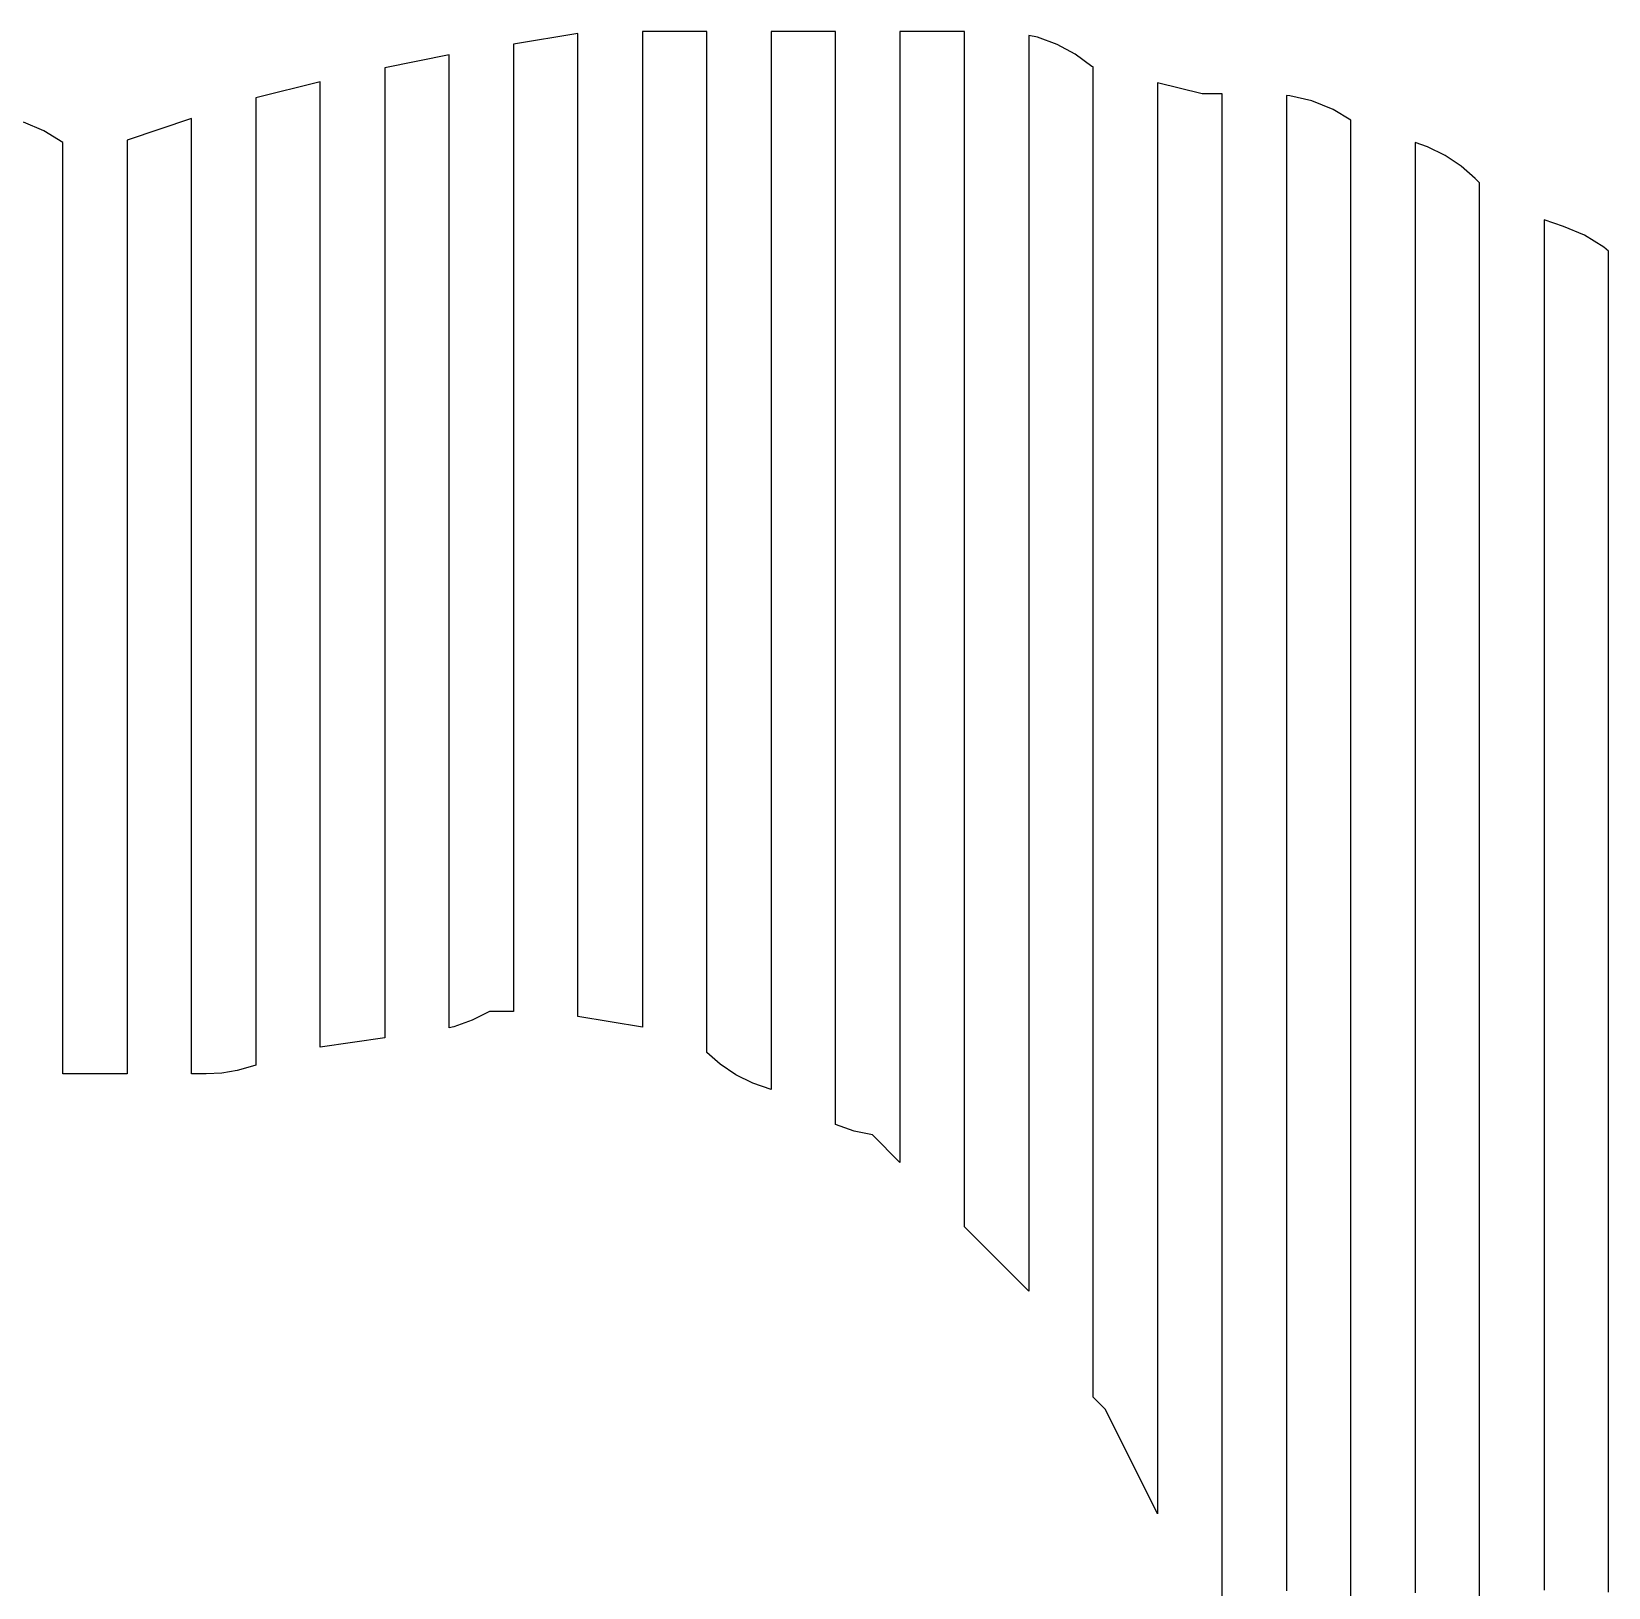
# Model space of a CAD drawing. Header units: millimetres. Extents: x -6 to 1890, y -8 to 898.
# Drawn here: x 1391.6 to 1489.6, y 768.2 to 864.8 of the extents above; entities that cross this region are included whole.
import ezdxf

# ---------------------------------------------------------------- set-up
doc = ezdxf.new("R2010")
doc.units = ezdxf.units.MM
doc.layers.add('PASSADAS_COMPLETAS', color=1, linetype='CONTINUOUS')
doc.layers.add('PECAS_2D', color=3, linetype='CONTINUOUS')

msp = doc.modelspace()

# ---------------------------------------------------------------- linework, layer by layer
at = {"layer": 'PASSADAS_COMPLETAS'}
for points in [[(1465.578, 764.274), (1465.578, 774.584), (1465.578, 775.872), (1465.578, 777.161), (1465.578, 778.45), (1465.578, 779.739), (1465.578, 781.027), (1465.578, 783.605), (1465.578, 784.893), (1465.578, 786.182), (1465.578, 787.471), (1465.578, 791.337), (1465.578, 795.203), (1465.578, 796.492), (1465.578, 797.781), (1465.578, 800.358), (1465.578, 801.647), (1465.578, 804.224), (1465.578, 806.802), (1465.578, 808.091), (1465.578, 810.668), (1465.578, 811.957), (1465.578, 813.246), (1465.578, 815.823), (1465.578, 817.112), (1465.578, 818.401), (1465.578, 819.689), (1465.578, 820.978), (1465.578, 823.555), (1465.578, 824.844), (1465.578, 827.422), (1465.578, 828.71), (1465.578, 829.999), (1465.578, 831.288), (1465.578, 833.865), (1465.578, 836.443), (1465.578, 840.309), (1465.578, 842.886), (1465.578, 845.464), (1465.578, 848.041), (1465.578, 850.619), (1465.578, 853.196), (1465.578, 854.485), (1465.578, 855.774), (1465.578, 860.929), (1464.354, 860.929), (1461.578, 861.623), (1461.578, 856.47), (1461.578, 855.182), (1461.578, 852.606), (1461.578, 850.03), (1461.578, 847.454), (1461.578, 844.878), (1461.578, 842.302), (1461.578, 839.726), (1461.578, 835.861), (1461.578, 833.285), (1461.578, 830.709), (1461.578, 829.421), (1461.578, 828.133), (1461.578, 826.845), (1461.578, 825.557), (1461.578, 824.269), (1461.578, 822.981), (1461.578, 820.405), (1461.578, 819.116), (1461.578, 817.828), (1461.578, 816.54), (1461.578, 815.252), (1461.578, 813.964), (1461.578, 811.388), (1461.578, 810.1), (1461.578, 807.524), (1461.578, 804.948), (1461.578, 802.372), (1461.578, 801.084), (1461.578, 797.219), (1461.578, 794.643), (1461.578, 793.355), (1461.578, 792.067), (1461.578, 790.779), (1461.578, 789.491), (1461.578, 788.203), (1461.578, 786.915), (1461.578, 785.627), (1461.578, 784.339), (1461.578, 783.051), (1461.578, 772.746), (1458.34, 779.223), (1457.578, 779.984), (1457.578, 790.314), (1457.578, 791.605), (1457.578, 792.897), (1457.578, 794.188), (1457.578, 796.77), (1457.578, 798.061), (1457.578, 800.644), (1457.578, 801.935), (1457.578, 803.226), (1457.578, 804.518), (1457.578, 805.809), (1457.578, 808.391), (1457.578, 809.682), (1457.578, 810.974), (1457.578, 813.556), (1457.578, 814.847), (1457.578, 816.139), (1457.578, 818.721), (1457.578, 820.012), (1457.578, 822.595), (1457.578, 823.886), (1457.578, 826.468), (1457.578, 827.76), (1457.578, 829.051), (1457.578, 830.342), (1457.578, 832.924), (1457.578, 834.216), (1457.578, 835.507), (1457.578, 836.798), (1457.578, 838.089), (1457.578, 840.672), (1457.578, 843.254), (1457.578, 845.837), (1457.578, 848.419), (1457.578, 851.002), (1457.578, 853.584), (1457.578, 856.167), (1457.578, 857.458), (1457.578, 862.623), (1457.488, 862.645), (1456.467, 863.396), (1455.334, 864.005), (1454.121, 864.45), (1453.578, 864.566), (1453.578, 858.066), (1453.578, 856.766), (1453.578, 854.167), (1453.578, 851.567), (1453.578, 848.967), (1453.578, 846.367), (1453.578, 843.767), (1453.578, 841.167), (1453.578, 839.867), (1453.578, 837.267), (1453.578, 835.967), (1453.578, 834.667), (1453.578, 832.068), (1453.578, 829.468), (1453.578, 828.168), (1453.578, 825.568), (1453.578, 824.268), (1453.578, 822.968), (1453.578, 821.668), (1453.578, 817.768), (1453.578, 816.468), (1453.578, 815.168), (1453.578, 813.868), (1453.578, 812.568), (1453.578, 811.268), (1453.578, 809.969), (1453.578, 808.669), (1453.578, 806.069), (1453.578, 804.769), (1453.578, 802.169), (1453.578, 799.569), (1453.578, 798.269), (1453.578, 796.969), (1453.578, 795.669), (1453.578, 794.369), (1453.578, 786.57), (1449.578, 790.57), (1449.578, 798.384), (1449.578, 799.686), (1449.578, 800.989), (1449.578, 802.291), (1449.578, 803.594), (1449.578, 804.896), (1449.578, 806.198), (1449.578, 807.501), (1449.578, 808.803), (1449.578, 811.408), (1449.578, 812.71), (1449.578, 815.315), (1449.578, 816.618), (1449.578, 819.222), (1449.578, 820.525), (1449.578, 821.827), (1449.578, 823.13), (1449.578, 824.432), (1449.578, 825.734), (1449.578, 827.037), (1449.578, 828.339), (1449.578, 829.642), (1449.578, 830.944), (1449.578, 832.246), (1449.578, 833.549), (1449.578, 834.851), (1449.578, 836.154), (1449.578, 837.456), (1449.578, 838.758), (1449.578, 840.061), (1449.578, 841.363), (1449.578, 843.968), (1449.578, 847.875), (1449.578, 850.48), (1449.578, 853.085), (1449.578, 855.69), (1449.578, 856.992), (1449.578, 858.295), (1449.578, 864.807), (1445.578, 864.807), (1445.578, 858.303), (1445.578, 854.401), (1445.578, 851.8), (1445.578, 849.198), (1445.578, 846.597), (1445.578, 843.996), (1445.578, 842.695), (1445.578, 841.394), (1445.578, 840.094), (1445.578, 838.793), (1445.578, 837.492), (1445.578, 836.191), (1445.578, 834.891), (1445.578, 833.59), (1445.578, 832.289), (1445.578, 829.688), (1445.578, 827.087), (1445.578, 825.786), (1445.578, 824.485), (1445.578, 823.185), (1445.578, 821.884), (1445.578, 820.583), (1445.578, 819.283), (1445.578, 817.982), (1445.578, 815.38), (1445.578, 814.08), (1445.578, 811.478), (1445.578, 810.178), (1445.578, 808.877), (1445.578, 807.576), (1445.578, 806.276), (1445.578, 804.975), (1445.578, 803.674), (1445.578, 802.374), (1445.578, 801.073), (1445.578, 794.57), (1443.863, 796.284), (1442.724, 796.52), (1441.578, 796.922), (1441.578, 802.144), (1441.578, 803.449), (1441.578, 804.755), (1441.578, 806.06), (1441.578, 807.366), (1441.578, 808.671), (1441.578, 809.977), (1441.578, 811.282), (1441.578, 812.588), (1441.578, 813.893), (1441.578, 815.199), (1441.578, 816.504), (1441.578, 817.81), (1441.578, 819.115), (1441.578, 820.421), (1441.578, 823.031), (1441.578, 824.337), (1441.578, 826.948), (1441.578, 828.253), (1441.578, 829.559), (1441.578, 830.864), (1441.578, 832.17), (1441.578, 833.475), (1441.578, 834.781), (1441.578, 836.086), (1441.578, 837.392), (1441.578, 838.697), (1441.578, 840.003), (1441.578, 841.308), (1441.578, 843.919), (1441.578, 845.224), (1441.578, 847.835), (1441.578, 850.446), (1441.578, 853.057), (1441.578, 855.668), (1441.578, 858.279), (1441.578, 859.585), (1441.578, 864.807), (1437.578, 864.807), (1437.578, 859.653), (1437.578, 858.365), (1437.578, 857.076), (1437.578, 854.5), (1437.578, 851.923), (1437.578, 848.058), (1437.578, 845.481), (1437.578, 844.193), (1437.578, 842.905), (1437.578, 841.616), (1437.578, 840.328), (1437.578, 839.04), (1437.578, 837.751), (1437.578, 836.463), (1437.578, 835.174), (1437.578, 833.886), (1437.578, 832.598), (1437.578, 830.021), (1437.578, 828.733), (1437.578, 826.156), (1437.578, 824.868), (1437.578, 822.291), (1437.578, 821.003), (1437.578, 818.426), (1437.578, 817.138), (1437.578, 815.849), (1437.578, 813.273), (1437.578, 811.984), (1437.578, 810.696), (1437.578, 809.407), (1437.578, 808.119), (1437.578, 806.831), (1437.578, 805.542), (1437.578, 804.254), (1437.578, 799.101), (1436.441, 799.491), (1435.382, 800.019), (1434.405, 800.677), (1433.578, 801.405), (1433.578, 805.286), (1433.578, 806.58), (1433.578, 807.874), (1433.578, 809.168), (1433.578, 810.462), (1433.578, 811.756), (1433.578, 813.05), (1433.578, 815.638), (1433.578, 816.932), (1433.578, 819.519), (1433.578, 823.401), (1433.578, 825.989), (1433.578, 827.283), (1433.578, 828.577), (1433.578, 829.871), (1433.578, 831.165), (1433.578, 832.459), (1433.578, 833.753), (1433.578, 835.047), (1433.578, 836.34), (1433.578, 837.634), (1433.578, 838.928), (1433.578, 840.222), (1433.578, 841.516), (1433.578, 842.81), (1433.578, 844.104), (1433.578, 846.692), (1433.578, 849.28), (1433.578, 851.867), (1433.578, 854.455), (1433.578, 857.043), (1433.578, 858.337), (1433.578, 859.631), (1433.578, 864.807), (1429.578, 864.807), (1429.578, 858.365), (1429.578, 857.077), (1429.578, 855.789), (1429.578, 854.501), (1429.578, 851.924), (1429.578, 849.348), (1429.578, 845.483), (1429.578, 844.195), (1429.578, 842.906), (1429.578, 841.618), (1429.578, 840.33), (1429.578, 839.042), (1429.578, 836.465), (1429.578, 835.177), (1429.578, 833.889), (1429.578, 831.312), (1429.578, 830.024), (1429.578, 828.736), (1429.578, 827.448), (1429.578, 824.871), (1429.578, 823.583), (1429.578, 821.006), (1429.578, 818.43), (1429.578, 815.854), (1429.578, 814.565), (1429.578, 813.277), (1429.578, 811.989), (1429.578, 810.701), (1429.578, 809.412), (1429.578, 808.124), (1429.578, 806.836), (1429.578, 802.971), (1425.578, 803.638), (1425.578, 807.534), (1425.578, 808.833), (1425.578, 810.132), (1425.578, 811.431), (1425.578, 812.73), (1425.578, 814.029), (1425.578, 815.328), (1425.578, 816.627), (1425.578, 817.926), (1425.578, 819.224), (1425.578, 821.822), (1425.578, 823.121), (1425.578, 824.42), (1425.578, 825.719), (1425.578, 827.018), (1425.578, 828.317), (1425.578, 829.616), (1425.578, 830.914), (1425.578, 832.213), (1425.578, 833.512), (1425.578, 834.811), (1425.578, 836.11), (1425.578, 838.708), (1425.578, 840.007), (1425.578, 841.306), (1425.578, 842.604), (1425.578, 843.903), (1425.578, 845.202), (1425.578, 846.501), (1425.578, 847.8), (1425.578, 850.398), (1425.578, 852.996), (1425.578, 854.294), (1425.578, 855.593), (1425.578, 856.892), (1425.578, 858.191), (1425.578, 864.686), (1421.578, 864.022), (1421.578, 857.492), (1421.578, 856.186), (1421.578, 854.88), (1421.578, 853.575), (1421.578, 852.269), (1421.578, 849.657), (1421.578, 847.045), (1421.578, 845.739), (1421.578, 844.433), (1421.578, 843.127), (1421.578, 841.821), (1421.578, 840.516), (1421.578, 839.21), (1421.578, 837.904), (1421.578, 836.598), (1421.578, 835.292), (1421.578, 833.986), (1421.578, 832.68), (1421.578, 831.374), (1421.578, 830.068), (1421.578, 828.763), (1421.578, 827.457), (1421.578, 826.151), (1421.578, 824.845), (1421.578, 823.539), (1421.578, 822.233), (1421.578, 820.927), (1421.578, 819.621), (1421.578, 818.315), (1421.578, 817.009), (1421.578, 815.703), (1421.578, 814.398), (1421.578, 813.092), (1421.578, 811.786), (1421.578, 810.48), (1421.578, 809.174), (1421.578, 807.868), (1421.578, 803.95), (1420.082, 803.95), (1419.011, 803.402), (1417.871, 802.998), (1417.578, 802.936), (1417.578, 806.792), (1417.578, 808.078), (1417.578, 809.363), (1417.578, 810.649), (1417.578, 811.934), (1417.578, 813.219), (1417.578, 814.505), (1417.578, 815.79), (1417.578, 817.076), (1417.578, 818.361), (1417.578, 819.647), (1417.578, 820.932), (1417.578, 822.218), (1417.578, 823.503), (1417.578, 824.788), (1417.578, 827.359), (1417.578, 828.645), (1417.578, 829.93), (1417.578, 831.216), (1417.578, 832.501), (1417.578, 833.786), (1417.578, 835.072), (1417.578, 836.357), (1417.578, 837.643), (1417.578, 838.928), (1417.578, 840.214), (1417.578, 841.499), (1417.578, 842.785), (1417.578, 844.07), (1417.578, 845.355), (1417.578, 846.641), (1417.578, 847.926), (1417.578, 850.497), (1417.578, 851.783), (1417.578, 853.068), (1417.578, 854.353), (1417.578, 855.639), (1417.578, 856.924), (1417.578, 863.352), (1413.578, 862.553), (1413.578, 856.143), (1413.578, 854.862), (1413.578, 853.58), (1413.578, 852.298), (1413.578, 851.016), (1413.578, 848.452), (1413.578, 847.17), (1413.578, 845.888), (1413.578, 844.606), (1413.578, 843.325), (1413.578, 842.043), (1413.578, 839.479), (1413.578, 838.197), (1413.578, 836.915), (1413.578, 835.633), (1413.578, 834.351), (1413.578, 833.069), (1413.578, 831.788), (1413.578, 830.506), (1413.578, 829.224), (1413.578, 826.66), (1413.578, 824.096), (1413.578, 820.251), (1413.578, 818.969), (1413.578, 817.687), (1413.578, 816.405), (1413.578, 815.123), (1413.578, 813.841), (1413.578, 812.559), (1413.578, 811.277), (1413.578, 809.995), (1413.578, 808.714), (1413.578, 807.432), (1413.578, 802.304), (1409.578, 801.733), (1409.578, 806.946), (1409.578, 808.25), (1409.578, 809.553), (1409.578, 810.857), (1409.578, 812.16), (1409.578, 813.464), (1409.578, 814.767), (1409.578, 817.374), (1409.578, 819.981), (1409.578, 821.284), (1409.578, 823.891), (1409.578, 826.498), (1409.578, 827.801), (1409.578, 829.105), (1409.578, 830.408), (1409.578, 831.712), (1409.578, 833.015), (1409.578, 834.318), (1409.578, 835.622), (1409.578, 836.925), (1409.578, 838.229), (1409.578, 839.532), (1409.578, 842.139), (1409.578, 843.443), (1409.578, 844.746), (1409.578, 846.049), (1409.578, 847.353), (1409.578, 848.656), (1409.578, 849.96), (1409.578, 851.263), (1409.578, 852.567), (1409.578, 853.87), (1409.578, 855.173), (1409.578, 861.69), (1405.578, 860.69), (1405.578, 854.16), (1405.578, 852.854), (1405.578, 851.548), (1405.578, 850.242), (1405.578, 848.936), (1405.578, 847.63), (1405.578, 846.324), (1405.578, 845.018), (1405.578, 843.712), (1405.578, 842.406), (1405.578, 841.1), (1405.578, 839.794), (1405.578, 838.488), (1405.578, 835.876), (1405.578, 834.57), (1405.578, 833.264), (1405.578, 831.958), (1405.578, 830.652), (1405.578, 829.346), (1405.578, 828.04), (1405.578, 826.734), (1405.578, 825.427), (1405.578, 824.121), (1405.578, 821.509), (1405.578, 820.203), (1405.578, 817.591), (1405.578, 814.979), (1405.578, 813.673), (1405.578, 812.367), (1405.578, 811.061), (1405.578, 809.755), (1405.578, 808.449), (1405.578, 807.143), (1405.578, 805.837), (1405.578, 800.613), (1405.358, 800.54), (1404.419, 800.281), (1403.454, 800.125), (1402.481, 800.073), (1401.578, 800.073), (1401.578, 803.942), (1401.578, 805.231), (1401.578, 806.521), (1401.578, 807.811), (1401.578, 809.1), (1401.578, 810.39), (1401.578, 811.68), (1401.578, 812.969), (1401.578, 814.259), (1401.578, 815.548), (1401.578, 816.838), (1401.578, 818.128), (1401.578, 819.417), (1401.578, 820.707), (1401.578, 821.997), (1401.578, 824.576), (1401.578, 825.866), (1401.578, 827.155), (1401.578, 828.445), (1401.578, 831.024), (1401.578, 832.314), (1401.578, 834.893), (1401.578, 836.183), (1401.578, 837.473), (1401.578, 838.762), (1401.578, 840.052), (1401.578, 841.341), (1401.578, 842.631), (1401.578, 843.921), (1401.578, 845.21), (1401.578, 846.5), (1401.578, 847.79), (1401.578, 849.079), (1401.578, 850.369), (1401.578, 851.659), (1401.578, 852.948), (1401.578, 859.397), (1397.578, 858.063), (1397.578, 851.62), (1397.578, 850.331), (1397.578, 849.042), (1397.578, 847.754), (1397.578, 846.465), (1397.578, 845.176), (1397.578, 843.888), (1397.578, 842.599), (1397.578, 841.31), (1397.578, 840.022), (1397.578, 838.733), (1397.578, 837.444), (1397.578, 836.156), (1397.578, 834.867), (1397.578, 833.578), (1397.578, 832.29), (1397.578, 831.001), (1397.578, 829.712), (1397.578, 828.424), (1397.578, 825.846), (1397.578, 823.269), (1397.578, 821.98), (1397.578, 819.403), (1397.578, 816.825), (1397.578, 814.248), (1397.578, 811.671), (1397.578, 810.382), (1397.578, 809.093), (1397.578, 807.805), (1397.578, 806.516), (1397.578, 805.227), (1397.578, 803.939), (1397.578, 800.073), (1393.578, 800.073), (1393.578, 803.929), (1393.578, 805.215), (1393.578, 806.5), (1393.578, 807.786), (1393.578, 809.071), (1393.578, 810.357), (1393.578, 811.642), (1393.578, 812.928), (1393.578, 814.213), (1393.578, 815.499), (1393.578, 816.784), (1393.578, 818.07), (1393.578, 820.641), (1393.578, 821.926), (1393.578, 823.212), (1393.578, 824.497), (1393.578, 825.783), (1393.578, 827.069), (1393.578, 828.354), (1393.578, 829.64), (1393.578, 830.925), (1393.578, 832.211), (1393.578, 833.496), (1393.578, 834.782), (1393.578, 837.353), (1393.578, 838.638), (1393.578, 841.209), (1393.578, 842.495), (1393.578, 843.78), (1393.578, 845.066), (1393.578, 846.351), (1393.578, 847.637), (1393.578, 848.922), (1393.578, 850.208), (1393.578, 857.921), (1392.398, 858.642), (1391.14, 859.169)], [(1473.578, 766.536), (1473.578, 769.113), (1473.578, 770.401), (1473.578, 771.69), (1473.578, 772.978), (1473.578, 774.267), (1473.578, 775.555), (1473.578, 778.132), (1473.578, 780.709), (1473.578, 781.997), (1473.578, 783.286), (1473.578, 787.151), (1473.578, 788.439), (1473.578, 789.728), (1473.578, 792.305), (1473.578, 794.882), (1473.578, 796.17), (1473.578, 798.747), (1473.578, 801.324), (1473.578, 803.901), (1473.578, 806.477), (1473.578, 807.766), (1473.578, 809.054), (1473.578, 811.631), (1473.578, 812.92), (1473.578, 815.497), (1473.578, 816.785), (1473.578, 818.073), (1473.578, 820.65), (1473.578, 821.939), (1473.578, 824.516), (1473.578, 825.804), (1473.578, 827.092), (1473.578, 828.381), (1473.578, 830.958), (1473.578, 834.823), (1473.578, 837.4), (1473.578, 839.977), (1473.578, 842.554), (1473.578, 845.13), (1473.578, 847.707), (1473.578, 851.573), (1473.578, 852.861), (1473.578, 859.303), (1472.482, 859.964), (1471.164, 860.5), (1469.788, 860.823), (1469.578, 860.839), (1469.578, 854.39), (1469.578, 853.1), (1469.578, 850.52), (1469.578, 847.94), (1469.578, 845.36), (1469.578, 842.781), (1469.578, 838.911), (1469.578, 836.331), (1469.578, 833.752), (1469.578, 831.172), (1469.578, 828.592), (1469.578, 824.722), (1469.578, 822.143), (1469.578, 819.563), (1469.578, 816.983), (1469.578, 814.403), (1469.578, 813.114), (1469.578, 811.824), (1469.578, 809.244), (1469.578, 806.664), (1469.578, 804.084), (1469.578, 802.795), (1469.578, 801.505), (1469.578, 800.215), (1469.578, 796.345), (1469.578, 792.476), (1469.578, 789.896), (1469.578, 787.316), (1469.578, 786.026), (1469.578, 782.157), (1469.578, 780.867), (1469.578, 779.577), (1469.578, 778.287), (1469.578, 776.997), (1469.578, 775.707), (1469.578, 774.417), (1469.578, 773.127), (1469.578, 771.838), (1469.578, 770.548), (1469.578, 769.258), (1469.578, 767.968)], [(1481.578, 767.623), (1481.578, 768.914), (1481.578, 770.205), (1481.578, 771.496), (1481.578, 772.787), (1481.578, 774.078), (1481.578, 775.369), (1481.578, 776.659), (1481.578, 777.95), (1481.578, 779.241), (1481.578, 780.532), (1481.578, 784.405), (1481.578, 785.695), (1481.578, 786.986), (1481.578, 788.277), (1481.578, 789.568), (1481.578, 790.859), (1481.578, 794.731), (1481.578, 796.022), (1481.578, 799.895), (1481.578, 801.186), (1481.578, 805.058), (1481.578, 806.349), (1481.578, 807.64), (1481.578, 810.222), (1481.578, 811.513), (1481.578, 812.803), (1481.578, 815.385), (1481.578, 816.676), (1481.578, 819.258), (1481.578, 821.839), (1481.578, 825.712), (1481.578, 829.585), (1481.578, 832.166), (1481.578, 834.748), (1481.578, 837.33), (1481.578, 839.911), (1481.578, 842.493), (1481.578, 845.075), (1481.578, 847.657), (1481.578, 848.948), (1481.578, 855.402), (1481.302, 855.678), (1480.42, 856.453), (1479.429, 857.117), (1478.349, 857.651), (1477.578, 857.912), (1477.578, 850.192), (1477.578, 845.046), (1477.578, 842.472), (1477.578, 839.899), (1477.578, 837.326), (1477.578, 834.753), (1477.578, 832.179), (1477.578, 829.606), (1477.578, 827.033), (1477.578, 824.459), (1477.578, 821.886), (1477.578, 820.599), (1477.578, 818.026), (1477.578, 815.453), (1477.578, 812.88), (1477.578, 811.593), (1477.578, 810.306), (1477.578, 807.733), (1477.578, 806.446), (1477.578, 803.873), (1477.578, 802.586), (1477.578, 801.3), (1477.578, 798.727), (1477.578, 797.44), (1477.578, 796.153), (1477.578, 794.867), (1477.578, 788.433), (1477.578, 783.287), (1477.578, 782), (1477.578, 780.714), (1477.578, 779.427), (1477.578, 778.14), (1477.578, 775.567), (1477.578, 774.28), (1477.578, 772.994), (1477.578, 771.707), (1477.578, 770.421), (1477.578, 769.134), (1477.578, 767.847)], [(1489.578, 767.88), (1489.578, 769.182), (1489.578, 771.784), (1489.578, 773.086), (1489.578, 774.387), (1489.578, 776.99), (1489.578, 778.291), (1489.578, 779.593), (1489.578, 780.894), (1489.578, 782.195), (1489.578, 783.497), (1489.578, 784.798), (1489.578, 786.1), (1489.578, 787.401), (1489.578, 788.702), (1489.578, 790.004), (1489.578, 792.607), (1489.578, 796.511), (1489.578, 797.812), (1489.578, 800.415), (1489.578, 801.716), (1489.578, 805.62), (1489.578, 808.223), (1489.578, 810.826), (1489.578, 813.429), (1489.578, 817.333), (1489.578, 819.936), (1489.578, 822.538), (1489.578, 825.141), (1489.578, 827.744), (1489.578, 830.347), (1489.578, 832.949), (1489.578, 835.552), (1489.578, 838.155), (1489.578, 840.758), (1489.578, 842.059), (1489.578, 843.361), (1489.578, 851.169), (1489.285, 851.42), (1488.085, 852.161), (1486.793, 852.706), (1485.578, 853.111), (1485.578, 846.663), (1485.578, 845.373), (1485.578, 842.794), (1485.578, 840.215), (1485.578, 837.636), (1485.578, 835.057), (1485.578, 832.477), (1485.578, 829.898), (1485.578, 827.319), (1485.578, 824.74), (1485.578, 819.581), (1485.578, 815.712), (1485.578, 813.133), (1485.578, 810.554), (1485.578, 809.264), (1485.578, 806.685), (1485.578, 805.396), (1485.578, 804.106), (1485.578, 801.527), (1485.578, 797.658), (1485.578, 796.368), (1485.578, 792.499), (1485.578, 791.21), (1485.578, 787.341), (1485.578, 786.051), (1485.578, 783.472), (1485.578, 782.183), (1485.578, 779.603), (1485.578, 778.314), (1485.578, 777.024), (1485.578, 775.734), (1485.578, 774.445), (1485.578, 773.155), (1485.578, 771.866), (1485.578, 770.576), (1485.578, 769.286), (1485.578, 767.997)]]:
    msp.add_lwpolyline(points, dxfattribs=at)
at = {"layer": 'PECAS_2D'}
for points in [[(1465.578, 764.274), (1465.578, 774.584), (1465.578, 775.872), (1465.578, 777.161), (1465.578, 778.45), (1465.578, 779.739), (1465.578, 781.027), (1465.578, 783.605), (1465.578, 784.893), (1465.578, 786.182), (1465.578, 787.471), (1465.578, 791.337), (1465.578, 795.203), (1465.578, 796.492), (1465.578, 797.781), (1465.578, 800.358), (1465.578, 801.647), (1465.578, 804.224), (1465.578, 806.802), (1465.578, 808.091), (1465.578, 810.668), (1465.578, 811.957), (1465.578, 813.246), (1465.578, 815.823), (1465.578, 817.112), (1465.578, 818.401), (1465.578, 819.689), (1465.578, 820.978), (1465.578, 823.555), (1465.578, 824.844), (1465.578, 827.422), (1465.578, 828.71), (1465.578, 829.999), (1465.578, 831.288), (1465.578, 833.865), (1465.578, 836.443), (1465.578, 840.309), (1465.578, 842.886), (1465.578, 845.464), (1465.578, 848.041), (1465.578, 850.619), (1465.578, 853.196), (1465.578, 854.485), (1465.578, 855.774), (1465.578, 860.929), (1464.354, 860.929), (1461.578, 861.623), (1461.578, 856.47), (1461.578, 855.182), (1461.578, 852.606), (1461.578, 850.03), (1461.578, 847.454), (1461.578, 844.878), (1461.578, 842.302), (1461.578, 839.726), (1461.578, 835.861), (1461.578, 833.285), (1461.578, 830.709), (1461.578, 829.421), (1461.578, 828.133), (1461.578, 826.845), (1461.578, 825.557), (1461.578, 824.269), (1461.578, 822.981), (1461.578, 820.405), (1461.578, 819.116), (1461.578, 817.828), (1461.578, 816.54), (1461.578, 815.252), (1461.578, 813.964), (1461.578, 811.388), (1461.578, 810.1), (1461.578, 807.524), (1461.578, 804.948), (1461.578, 802.372), (1461.578, 801.084), (1461.578, 797.219), (1461.578, 794.643), (1461.578, 793.355), (1461.578, 792.067), (1461.578, 790.779), (1461.578, 789.491), (1461.578, 788.203), (1461.578, 786.915), (1461.578, 785.627), (1461.578, 784.339), (1461.578, 783.051), (1461.578, 772.746), (1458.34, 779.223), (1457.578, 779.984), (1457.578, 790.314), (1457.578, 791.605), (1457.578, 792.897), (1457.578, 794.188), (1457.578, 796.77), (1457.578, 798.061), (1457.578, 800.644), (1457.578, 801.935), (1457.578, 803.226), (1457.578, 804.518), (1457.578, 805.809), (1457.578, 808.391), (1457.578, 809.682), (1457.578, 810.974), (1457.578, 813.556), (1457.578, 814.847), (1457.578, 816.139), (1457.578, 818.721), (1457.578, 820.012), (1457.578, 822.595), (1457.578, 823.886), (1457.578, 826.468), (1457.578, 827.76), (1457.578, 829.051), (1457.578, 830.342), (1457.578, 832.924), (1457.578, 834.216), (1457.578, 835.507), (1457.578, 836.798), (1457.578, 838.089), (1457.578, 840.672), (1457.578, 843.254), (1457.578, 845.837), (1457.578, 848.419), (1457.578, 851.002), (1457.578, 853.584), (1457.578, 856.167), (1457.578, 857.458), (1457.578, 862.623), (1457.488, 862.645), (1456.467, 863.396), (1455.334, 864.005), (1454.121, 864.45), (1453.578, 864.566), (1453.578, 858.066), (1453.578, 856.766), (1453.578, 854.167), (1453.578, 851.567), (1453.578, 848.967), (1453.578, 846.367), (1453.578, 843.767), (1453.578, 841.167), (1453.578, 839.867), (1453.578, 837.267), (1453.578, 835.967), (1453.578, 834.667), (1453.578, 832.068), (1453.578, 829.468), (1453.578, 828.168), (1453.578, 825.568), (1453.578, 824.268), (1453.578, 822.968), (1453.578, 821.668), (1453.578, 817.768), (1453.578, 816.468), (1453.578, 815.168), (1453.578, 813.868), (1453.578, 812.568), (1453.578, 811.268), (1453.578, 809.969), (1453.578, 808.669), (1453.578, 806.069), (1453.578, 804.769), (1453.578, 802.169), (1453.578, 799.569), (1453.578, 798.269), (1453.578, 796.969), (1453.578, 795.669), (1453.578, 794.369), (1453.578, 786.57), (1449.578, 790.57), (1449.578, 798.384), (1449.578, 799.686), (1449.578, 800.989), (1449.578, 802.291), (1449.578, 803.594), (1449.578, 804.896), (1449.578, 806.198), (1449.578, 807.501), (1449.578, 808.803), (1449.578, 811.408), (1449.578, 812.71), (1449.578, 815.315), (1449.578, 816.618), (1449.578, 819.222), (1449.578, 820.525), (1449.578, 821.827), (1449.578, 823.13), (1449.578, 824.432), (1449.578, 825.734), (1449.578, 827.037), (1449.578, 828.339), (1449.578, 829.642), (1449.578, 830.944), (1449.578, 832.246), (1449.578, 833.549), (1449.578, 834.851), (1449.578, 836.154), (1449.578, 837.456), (1449.578, 838.758), (1449.578, 840.061), (1449.578, 841.363), (1449.578, 843.968), (1449.578, 847.875), (1449.578, 850.48), (1449.578, 853.085), (1449.578, 855.69), (1449.578, 856.992), (1449.578, 858.295), (1449.578, 864.807), (1445.578, 864.807), (1445.578, 858.303), (1445.578, 854.401), (1445.578, 851.8), (1445.578, 849.198), (1445.578, 846.597), (1445.578, 843.996), (1445.578, 842.695), (1445.578, 841.394), (1445.578, 840.094), (1445.578, 838.793), (1445.578, 837.492), (1445.578, 836.191), (1445.578, 834.891), (1445.578, 833.59), (1445.578, 832.289), (1445.578, 829.688), (1445.578, 827.087), (1445.578, 825.786), (1445.578, 824.485), (1445.578, 823.185), (1445.578, 821.884), (1445.578, 820.583), (1445.578, 819.283), (1445.578, 817.982), (1445.578, 815.38), (1445.578, 814.08), (1445.578, 811.478), (1445.578, 810.178), (1445.578, 808.877), (1445.578, 807.576), (1445.578, 806.276), (1445.578, 804.975), (1445.578, 803.674), (1445.578, 802.374), (1445.578, 801.073), (1445.578, 794.57), (1443.863, 796.284), (1442.724, 796.52), (1441.578, 796.922), (1441.578, 802.144), (1441.578, 803.449), (1441.578, 804.755), (1441.578, 806.06), (1441.578, 807.366), (1441.578, 808.671), (1441.578, 809.977), (1441.578, 811.282), (1441.578, 812.588), (1441.578, 813.893), (1441.578, 815.199), (1441.578, 816.504), (1441.578, 817.81), (1441.578, 819.115), (1441.578, 820.421), (1441.578, 823.031), (1441.578, 824.337), (1441.578, 826.948), (1441.578, 828.253), (1441.578, 829.559), (1441.578, 830.864), (1441.578, 832.17), (1441.578, 833.475), (1441.578, 834.781), (1441.578, 836.086), (1441.578, 837.392), (1441.578, 838.697), (1441.578, 840.003), (1441.578, 841.308), (1441.578, 843.919), (1441.578, 845.224), (1441.578, 847.835), (1441.578, 850.446), (1441.578, 853.057), (1441.578, 855.668), (1441.578, 858.279), (1441.578, 859.585), (1441.578, 864.807), (1437.578, 864.807), (1437.578, 859.653), (1437.578, 858.365), (1437.578, 857.076), (1437.578, 854.5), (1437.578, 851.923), (1437.578, 848.058), (1437.578, 845.481), (1437.578, 844.193), (1437.578, 842.905), (1437.578, 841.616), (1437.578, 840.328), (1437.578, 839.04), (1437.578, 837.751), (1437.578, 836.463), (1437.578, 835.174), (1437.578, 833.886), (1437.578, 832.598), (1437.578, 830.021), (1437.578, 828.733), (1437.578, 826.156), (1437.578, 824.868), (1437.578, 822.291), (1437.578, 821.003), (1437.578, 818.426), (1437.578, 817.138), (1437.578, 815.849), (1437.578, 813.273), (1437.578, 811.984), (1437.578, 810.696), (1437.578, 809.407), (1437.578, 808.119), (1437.578, 806.831), (1437.578, 805.542), (1437.578, 804.254), (1437.578, 799.101), (1436.441, 799.491), (1435.382, 800.019), (1434.405, 800.677), (1433.578, 801.405), (1433.578, 805.286), (1433.578, 806.58), (1433.578, 807.874), (1433.578, 809.168), (1433.578, 810.462), (1433.578, 811.756), (1433.578, 813.05), (1433.578, 815.638), (1433.578, 816.932), (1433.578, 819.519), (1433.578, 823.401), (1433.578, 825.989), (1433.578, 827.283), (1433.578, 828.577), (1433.578, 829.871), (1433.578, 831.165), (1433.578, 832.459), (1433.578, 833.753), (1433.578, 835.047), (1433.578, 836.34), (1433.578, 837.634), (1433.578, 838.928), (1433.578, 840.222), (1433.578, 841.516), (1433.578, 842.81), (1433.578, 844.104), (1433.578, 846.692), (1433.578, 849.28), (1433.578, 851.867), (1433.578, 854.455), (1433.578, 857.043), (1433.578, 858.337), (1433.578, 859.631), (1433.578, 864.807), (1429.578, 864.807), (1429.578, 858.365), (1429.578, 857.077), (1429.578, 855.789), (1429.578, 854.501), (1429.578, 851.924), (1429.578, 849.348), (1429.578, 845.483), (1429.578, 844.195), (1429.578, 842.906), (1429.578, 841.618), (1429.578, 840.33), (1429.578, 839.042), (1429.578, 836.465), (1429.578, 835.177), (1429.578, 833.889), (1429.578, 831.312), (1429.578, 830.024), (1429.578, 828.736), (1429.578, 827.448), (1429.578, 824.871), (1429.578, 823.583), (1429.578, 821.006), (1429.578, 818.43), (1429.578, 815.854), (1429.578, 814.565), (1429.578, 813.277), (1429.578, 811.989), (1429.578, 810.701), (1429.578, 809.412), (1429.578, 808.124), (1429.578, 806.836), (1429.578, 802.971), (1425.578, 803.638), (1425.578, 807.534), (1425.578, 808.833), (1425.578, 810.132), (1425.578, 811.431), (1425.578, 812.73), (1425.578, 814.029), (1425.578, 815.328), (1425.578, 816.627), (1425.578, 817.926), (1425.578, 819.224), (1425.578, 821.822), (1425.578, 823.121), (1425.578, 824.42), (1425.578, 825.719), (1425.578, 827.018), (1425.578, 828.317), (1425.578, 829.616), (1425.578, 830.914), (1425.578, 832.213), (1425.578, 833.512), (1425.578, 834.811), (1425.578, 836.11), (1425.578, 838.708), (1425.578, 840.007), (1425.578, 841.306), (1425.578, 842.604), (1425.578, 843.903), (1425.578, 845.202), (1425.578, 846.501), (1425.578, 847.8), (1425.578, 850.398), (1425.578, 852.996), (1425.578, 854.294), (1425.578, 855.593), (1425.578, 856.892), (1425.578, 858.191), (1425.578, 864.686), (1421.578, 864.022), (1421.578, 857.492), (1421.578, 856.186), (1421.578, 854.88), (1421.578, 853.575), (1421.578, 852.269), (1421.578, 849.657), (1421.578, 847.045), (1421.578, 845.739), (1421.578, 844.433), (1421.578, 843.127), (1421.578, 841.821), (1421.578, 840.516), (1421.578, 839.21), (1421.578, 837.904), (1421.578, 836.598), (1421.578, 835.292), (1421.578, 833.986), (1421.578, 832.68), (1421.578, 831.374), (1421.578, 830.068), (1421.578, 828.763), (1421.578, 827.457), (1421.578, 826.151), (1421.578, 824.845), (1421.578, 823.539), (1421.578, 822.233), (1421.578, 820.927), (1421.578, 819.621), (1421.578, 818.315), (1421.578, 817.009), (1421.578, 815.703), (1421.578, 814.398), (1421.578, 813.092), (1421.578, 811.786), (1421.578, 810.48), (1421.578, 809.174), (1421.578, 807.868), (1421.578, 803.95), (1420.082, 803.95), (1419.011, 803.402), (1417.871, 802.998), (1417.578, 802.936), (1417.578, 806.792), (1417.578, 808.078), (1417.578, 809.363), (1417.578, 810.649), (1417.578, 811.934), (1417.578, 813.219), (1417.578, 814.505), (1417.578, 815.79), (1417.578, 817.076), (1417.578, 818.361), (1417.578, 819.647), (1417.578, 820.932), (1417.578, 822.218), (1417.578, 823.503), (1417.578, 824.788), (1417.578, 827.359), (1417.578, 828.645), (1417.578, 829.93), (1417.578, 831.216), (1417.578, 832.501), (1417.578, 833.786), (1417.578, 835.072), (1417.578, 836.357), (1417.578, 837.643), (1417.578, 838.928), (1417.578, 840.214), (1417.578, 841.499), (1417.578, 842.785), (1417.578, 844.07), (1417.578, 845.355), (1417.578, 846.641), (1417.578, 847.926), (1417.578, 850.497), (1417.578, 851.783), (1417.578, 853.068), (1417.578, 854.353), (1417.578, 855.639), (1417.578, 856.924), (1417.578, 863.352), (1413.578, 862.553), (1413.578, 856.143), (1413.578, 854.862), (1413.578, 853.58), (1413.578, 852.298), (1413.578, 851.016), (1413.578, 848.452), (1413.578, 847.17), (1413.578, 845.888), (1413.578, 844.606), (1413.578, 843.325), (1413.578, 842.043), (1413.578, 839.479), (1413.578, 838.197), (1413.578, 836.915), (1413.578, 835.633), (1413.578, 834.351), (1413.578, 833.069), (1413.578, 831.788), (1413.578, 830.506), (1413.578, 829.224), (1413.578, 826.66), (1413.578, 824.096), (1413.578, 820.251), (1413.578, 818.969), (1413.578, 817.687), (1413.578, 816.405), (1413.578, 815.123), (1413.578, 813.841), (1413.578, 812.559), (1413.578, 811.277), (1413.578, 809.995), (1413.578, 808.714), (1413.578, 807.432), (1413.578, 802.304), (1409.578, 801.733), (1409.578, 806.946), (1409.578, 808.25), (1409.578, 809.553), (1409.578, 810.857), (1409.578, 812.16), (1409.578, 813.464), (1409.578, 814.767), (1409.578, 817.374), (1409.578, 819.981), (1409.578, 821.284), (1409.578, 823.891), (1409.578, 826.498), (1409.578, 827.801), (1409.578, 829.105), (1409.578, 830.408), (1409.578, 831.712), (1409.578, 833.015), (1409.578, 834.318), (1409.578, 835.622), (1409.578, 836.925), (1409.578, 838.229), (1409.578, 839.532), (1409.578, 842.139), (1409.578, 843.443), (1409.578, 844.746), (1409.578, 846.049), (1409.578, 847.353), (1409.578, 848.656), (1409.578, 849.96), (1409.578, 851.263), (1409.578, 852.567), (1409.578, 853.87), (1409.578, 855.173), (1409.578, 861.69), (1405.578, 860.69), (1405.578, 854.16), (1405.578, 852.854), (1405.578, 851.548), (1405.578, 850.242), (1405.578, 848.936), (1405.578, 847.63), (1405.578, 846.324), (1405.578, 845.018), (1405.578, 843.712), (1405.578, 842.406), (1405.578, 841.1), (1405.578, 839.794), (1405.578, 838.488), (1405.578, 835.876), (1405.578, 834.57), (1405.578, 833.264), (1405.578, 831.958), (1405.578, 830.652), (1405.578, 829.346), (1405.578, 828.04), (1405.578, 826.734), (1405.578, 825.427), (1405.578, 824.121), (1405.578, 821.509), (1405.578, 820.203), (1405.578, 817.591), (1405.578, 814.979), (1405.578, 813.673), (1405.578, 812.367), (1405.578, 811.061), (1405.578, 809.755), (1405.578, 808.449), (1405.578, 807.143), (1405.578, 805.837), (1405.578, 800.613), (1405.358, 800.54), (1404.419, 800.281), (1403.454, 800.125), (1402.481, 800.073), (1401.578, 800.073), (1401.578, 803.942), (1401.578, 805.231), (1401.578, 806.521), (1401.578, 807.811), (1401.578, 809.1), (1401.578, 810.39), (1401.578, 811.68), (1401.578, 812.969), (1401.578, 814.259), (1401.578, 815.548), (1401.578, 816.838), (1401.578, 818.128), (1401.578, 819.417), (1401.578, 820.707), (1401.578, 821.997), (1401.578, 824.576), (1401.578, 825.866), (1401.578, 827.155), (1401.578, 828.445), (1401.578, 831.024), (1401.578, 832.314), (1401.578, 834.893), (1401.578, 836.183), (1401.578, 837.473), (1401.578, 838.762), (1401.578, 840.052), (1401.578, 841.341), (1401.578, 842.631), (1401.578, 843.921), (1401.578, 845.21), (1401.578, 846.5), (1401.578, 847.79), (1401.578, 849.079), (1401.578, 850.369), (1401.578, 851.659), (1401.578, 852.948), (1401.578, 859.397), (1397.578, 858.063), (1397.578, 851.62), (1397.578, 850.331), (1397.578, 849.042), (1397.578, 847.754), (1397.578, 846.465), (1397.578, 845.176), (1397.578, 843.888), (1397.578, 842.599), (1397.578, 841.31), (1397.578, 840.022), (1397.578, 838.733), (1397.578, 837.444), (1397.578, 836.156), (1397.578, 834.867), (1397.578, 833.578), (1397.578, 832.29), (1397.578, 831.001), (1397.578, 829.712), (1397.578, 828.424), (1397.578, 825.846), (1397.578, 823.269), (1397.578, 821.98), (1397.578, 819.403), (1397.578, 816.825), (1397.578, 814.248), (1397.578, 811.671), (1397.578, 810.382), (1397.578, 809.093), (1397.578, 807.805), (1397.578, 806.516), (1397.578, 805.227), (1397.578, 803.939), (1397.578, 800.073), (1393.578, 800.073), (1393.578, 803.929), (1393.578, 805.215), (1393.578, 806.5), (1393.578, 807.786), (1393.578, 809.071), (1393.578, 810.357), (1393.578, 811.642), (1393.578, 812.928), (1393.578, 814.213), (1393.578, 815.499), (1393.578, 816.784), (1393.578, 818.07), (1393.578, 820.641), (1393.578, 821.926), (1393.578, 823.212), (1393.578, 824.497), (1393.578, 825.783), (1393.578, 827.069), (1393.578, 828.354), (1393.578, 829.64), (1393.578, 830.925), (1393.578, 832.211), (1393.578, 833.496), (1393.578, 834.782), (1393.578, 837.353), (1393.578, 838.638), (1393.578, 841.209), (1393.578, 842.495), (1393.578, 843.78), (1393.578, 845.066), (1393.578, 846.351), (1393.578, 847.637), (1393.578, 848.922), (1393.578, 850.208), (1393.578, 857.921), (1392.398, 858.642), (1391.14, 859.169)], [(1473.578, 766.536), (1473.578, 769.113), (1473.578, 770.401), (1473.578, 771.69), (1473.578, 772.978), (1473.578, 774.267), (1473.578, 775.555), (1473.578, 778.132), (1473.578, 780.709), (1473.578, 781.997), (1473.578, 783.286), (1473.578, 787.151), (1473.578, 788.439), (1473.578, 789.728), (1473.578, 792.305), (1473.578, 794.882), (1473.578, 796.17), (1473.578, 798.747), (1473.578, 801.324), (1473.578, 803.901), (1473.578, 806.477), (1473.578, 807.766), (1473.578, 809.054), (1473.578, 811.631), (1473.578, 812.92), (1473.578, 815.497), (1473.578, 816.785), (1473.578, 818.073), (1473.578, 820.65), (1473.578, 821.939), (1473.578, 824.516), (1473.578, 825.804), (1473.578, 827.092), (1473.578, 828.381), (1473.578, 830.958), (1473.578, 834.823), (1473.578, 837.4), (1473.578, 839.977), (1473.578, 842.554), (1473.578, 845.13), (1473.578, 847.707), (1473.578, 851.573), (1473.578, 852.861), (1473.578, 859.303), (1472.482, 859.964), (1471.164, 860.5), (1469.788, 860.823), (1469.578, 860.839), (1469.578, 854.39), (1469.578, 853.1), (1469.578, 850.52), (1469.578, 847.94), (1469.578, 845.36), (1469.578, 842.781), (1469.578, 838.911), (1469.578, 836.331), (1469.578, 833.752), (1469.578, 831.172), (1469.578, 828.592), (1469.578, 824.722), (1469.578, 822.143), (1469.578, 819.563), (1469.578, 816.983), (1469.578, 814.403), (1469.578, 813.114), (1469.578, 811.824), (1469.578, 809.244), (1469.578, 806.664), (1469.578, 804.084), (1469.578, 802.795), (1469.578, 801.505), (1469.578, 800.215), (1469.578, 796.345), (1469.578, 792.476), (1469.578, 789.896), (1469.578, 787.316), (1469.578, 786.026), (1469.578, 782.157), (1469.578, 780.867), (1469.578, 779.577), (1469.578, 778.287), (1469.578, 776.997), (1469.578, 775.707), (1469.578, 774.417), (1469.578, 773.127), (1469.578, 771.838), (1469.578, 770.548), (1469.578, 769.258), (1469.578, 767.968)], [(1481.578, 767.623), (1481.578, 768.914), (1481.578, 770.205), (1481.578, 771.496), (1481.578, 772.787), (1481.578, 774.078), (1481.578, 775.369), (1481.578, 776.659), (1481.578, 777.95), (1481.578, 779.241), (1481.578, 780.532), (1481.578, 784.405), (1481.578, 785.695), (1481.578, 786.986), (1481.578, 788.277), (1481.578, 789.568), (1481.578, 790.859), (1481.578, 794.731), (1481.578, 796.022), (1481.578, 799.895), (1481.578, 801.186), (1481.578, 805.058), (1481.578, 806.349), (1481.578, 807.64), (1481.578, 810.222), (1481.578, 811.513), (1481.578, 812.803), (1481.578, 815.385), (1481.578, 816.676), (1481.578, 819.258), (1481.578, 821.839), (1481.578, 825.712), (1481.578, 829.585), (1481.578, 832.166), (1481.578, 834.748), (1481.578, 837.33), (1481.578, 839.911), (1481.578, 842.493), (1481.578, 845.075), (1481.578, 847.657), (1481.578, 848.948), (1481.578, 855.402), (1481.302, 855.678), (1480.42, 856.453), (1479.429, 857.117), (1478.349, 857.651), (1477.578, 857.912), (1477.578, 850.192), (1477.578, 845.046), (1477.578, 842.472), (1477.578, 839.899), (1477.578, 837.326), (1477.578, 834.753), (1477.578, 832.179), (1477.578, 829.606), (1477.578, 827.033), (1477.578, 824.459), (1477.578, 821.886), (1477.578, 820.599), (1477.578, 818.026), (1477.578, 815.453), (1477.578, 812.88), (1477.578, 811.593), (1477.578, 810.306), (1477.578, 807.733), (1477.578, 806.446), (1477.578, 803.873), (1477.578, 802.586), (1477.578, 801.3), (1477.578, 798.727), (1477.578, 797.44), (1477.578, 796.153), (1477.578, 794.867), (1477.578, 788.433), (1477.578, 783.287), (1477.578, 782), (1477.578, 780.714), (1477.578, 779.427), (1477.578, 778.14), (1477.578, 775.567), (1477.578, 774.28), (1477.578, 772.994), (1477.578, 771.707), (1477.578, 770.421), (1477.578, 769.134), (1477.578, 767.847)], [(1489.578, 767.88), (1489.578, 769.182), (1489.578, 771.784), (1489.578, 773.086), (1489.578, 774.387), (1489.578, 776.99), (1489.578, 778.291), (1489.578, 779.593), (1489.578, 780.894), (1489.578, 782.195), (1489.578, 783.497), (1489.578, 784.798), (1489.578, 786.1), (1489.578, 787.401), (1489.578, 788.702), (1489.578, 790.004), (1489.578, 792.607), (1489.578, 796.511), (1489.578, 797.812), (1489.578, 800.415), (1489.578, 801.716), (1489.578, 805.62), (1489.578, 808.223), (1489.578, 810.826), (1489.578, 813.429), (1489.578, 817.333), (1489.578, 819.936), (1489.578, 822.538), (1489.578, 825.141), (1489.578, 827.744), (1489.578, 830.347), (1489.578, 832.949), (1489.578, 835.552), (1489.578, 838.155), (1489.578, 840.758), (1489.578, 842.059), (1489.578, 843.361), (1489.578, 851.169), (1489.285, 851.42), (1488.085, 852.161), (1486.793, 852.706), (1485.578, 853.111), (1485.578, 846.663), (1485.578, 845.373), (1485.578, 842.794), (1485.578, 840.215), (1485.578, 837.636), (1485.578, 835.057), (1485.578, 832.477), (1485.578, 829.898), (1485.578, 827.319), (1485.578, 824.74), (1485.578, 819.581), (1485.578, 815.712), (1485.578, 813.133), (1485.578, 810.554), (1485.578, 809.264), (1485.578, 806.685), (1485.578, 805.396), (1485.578, 804.106), (1485.578, 801.527), (1485.578, 797.658), (1485.578, 796.368), (1485.578, 792.499), (1485.578, 791.21), (1485.578, 787.341), (1485.578, 786.051), (1485.578, 783.472), (1485.578, 782.183), (1485.578, 779.603), (1485.578, 778.314), (1485.578, 777.024), (1485.578, 775.734), (1485.578, 774.445), (1485.578, 773.155), (1485.578, 771.866), (1485.578, 770.576), (1485.578, 769.286), (1485.578, 767.997)]]:
    msp.add_lwpolyline(points, dxfattribs=at)

doc.saveas('drawing.dxf')
